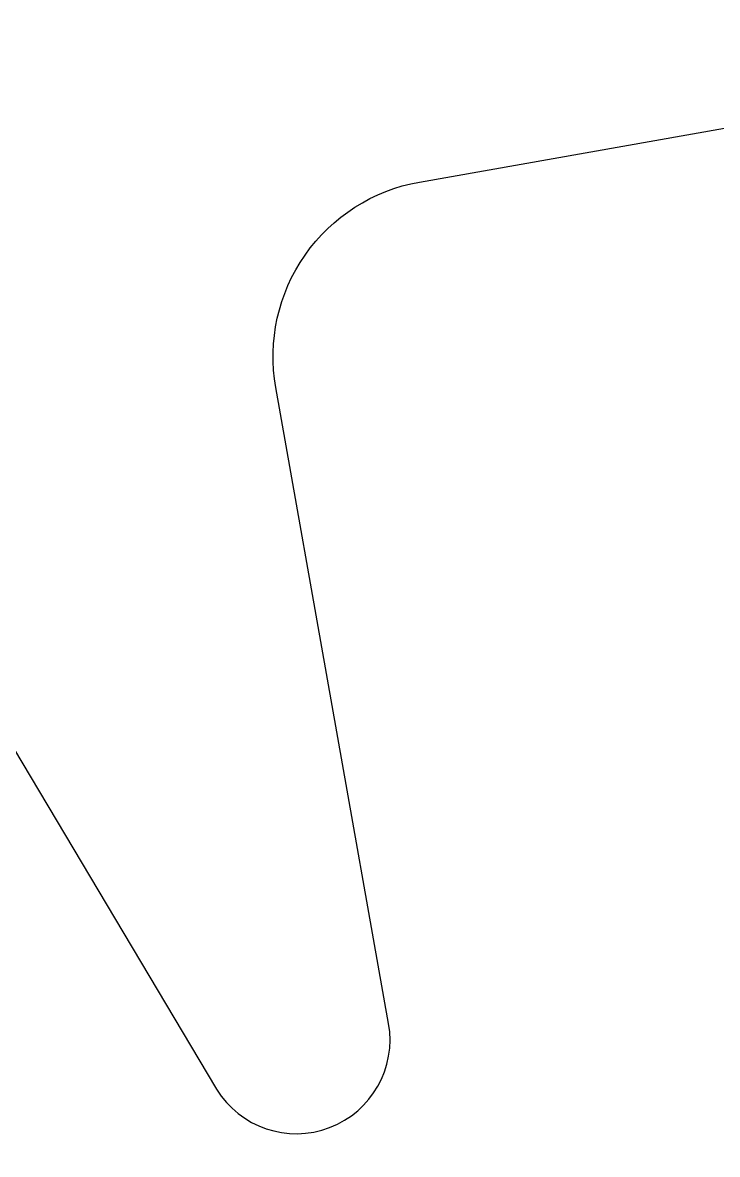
# Model space of a CAD drawing. Header units: millimetres. Extents: x -65527 to 8894748, y -37603 to 223697.
# Drawn here: x -29313.8 to -29309.74, y 101464.31 to 101470.93 of the extents above; entities that cross this region are included whole.
import ezdxf

# ---------------------------------------------------------------- set-up
doc = ezdxf.new("R2010")
doc.units = ezdxf.units.MM
doc.header["$LTSCALE"] = 10
doc.layers.add('Архитектура', color=251, linetype='Continuous')

msp = doc.modelspace()

# ---------------------------------------------------------------- linework, layer by layer
at = {"layer": 'Архитектура', "lineweight": 25, "transparency": 33554684}
msp.add_lwpolyline([(-29314.7215, 101471.4647, -0.267349), (-29314.6212, 101470.4353), (-29315.1713, 101469.3472, 0.249629), (-29315.1384, 101468.8327), (-29312.6704, 101464.6886, 0.827043), (-29311.6633, 101465.0726), (-29312.3229, 101468.7942, -0.414326), (-29311.4832, 101469.9956), (-29304.1601, 101471.2935, 0.414326)], format="xyb", dxfattribs=at)
msp.add_lwpolyline([(-29314.7215, 101471.4647, -0.267349), (-29314.6212, 101470.4353), (-29315.1713, 101469.3472, 0.249629), (-29315.1384, 101468.8327), (-29312.6704, 101464.6886, 0.827043), (-29311.6633, 101465.0726), (-29312.3229, 101468.7942, -0.414326), (-29311.4832, 101469.9956), (-29304.1601, 101471.2935, 0.414326)], format="xyb", dxfattribs=at)
msp.add_lwpolyline([(-29314.7215, 101471.4647, -0.267349), (-29314.6212, 101470.4353), (-29315.1713, 101469.3472, 0.249629), (-29315.1384, 101468.8327), (-29312.6704, 101464.6886, 0.827043), (-29311.6633, 101465.0726), (-29312.3229, 101468.7942, -0.414326), (-29311.4832, 101469.9956), (-29304.1601, 101471.2935, 0.414326)], format="xyb", dxfattribs=at)
msp.add_lwpolyline([(-29314.7215, 101471.4647, -0.267349), (-29314.6212, 101470.4353), (-29315.1713, 101469.3472, 0.249629), (-29315.1384, 101468.8327), (-29312.6704, 101464.6886, 0.827043), (-29311.6633, 101465.0726), (-29312.3229, 101468.7942, -0.414326), (-29311.4832, 101469.9956), (-29304.1601, 101471.2935, 0.414326)], format="xyb", dxfattribs=at)
msp.add_lwpolyline([(-29314.7215, 101471.4647, -0.267349), (-29314.6212, 101470.4353), (-29315.1713, 101469.3472, 0.249629), (-29315.1384, 101468.8327), (-29312.6704, 101464.6886, 0.827043), (-29311.6633, 101465.0726), (-29312.3229, 101468.7942, -0.414326), (-29311.4832, 101469.9956), (-29304.1601, 101471.2935, 0.414326)], format="xyb", dxfattribs=at)
msp.add_lwpolyline([(-29314.7215, 101471.4647, -0.267349), (-29314.6212, 101470.4353), (-29315.1713, 101469.3472, 0.249629), (-29315.1384, 101468.8327), (-29312.6704, 101464.6886, 0.827043), (-29311.6633, 101465.0726), (-29312.3229, 101468.7942, -0.414326), (-29311.4832, 101469.9956), (-29304.1601, 101471.2935, 0.414326)], format="xyb", dxfattribs=at)
msp.add_lwpolyline([(-29314.7215, 101471.4647, -0.267349), (-29314.6212, 101470.4353), (-29315.1713, 101469.3472, 0.249629), (-29315.1384, 101468.8327), (-29312.6704, 101464.6886, 0.827043), (-29311.6633, 101465.0726), (-29312.3229, 101468.7942, -0.414326), (-29311.4832, 101469.9956), (-29304.1601, 101471.2935, 0.414326)], format="xyb", dxfattribs=at)
msp.add_lwpolyline([(-29314.7215, 101471.4647, -0.267349), (-29314.6212, 101470.4353), (-29315.1713, 101469.3472, 0.249629), (-29315.1384, 101468.8327), (-29312.6704, 101464.6886, 0.827043), (-29311.6633, 101465.0726), (-29312.3229, 101468.7942, -0.414326), (-29311.4832, 101469.9956), (-29304.1601, 101471.2935, 0.414326)], format="xyb", dxfattribs=at)
msp.add_lwpolyline([(-29314.7215, 101471.4647, -0.267349), (-29314.6212, 101470.4353), (-29315.1713, 101469.3472, 0.249629), (-29315.1384, 101468.8327), (-29312.6704, 101464.6886, 0.827043), (-29311.6633, 101465.0726), (-29312.3229, 101468.7942, -0.414326), (-29311.4832, 101469.9956), (-29304.1601, 101471.2935, 0.414326)], format="xyb", dxfattribs=at)
msp.add_lwpolyline([(-29314.7215, 101471.4647, -0.267349), (-29314.6212, 101470.4353), (-29315.1713, 101469.3472, 0.249629), (-29315.1384, 101468.8327), (-29312.6704, 101464.6886, 0.827043), (-29311.6633, 101465.0726), (-29312.3229, 101468.7942, -0.414326), (-29311.4832, 101469.9956), (-29304.1601, 101471.2935, 0.414326)], format="xyb", dxfattribs=at)
msp.add_lwpolyline([(-29314.7215, 101471.4647, -0.267349), (-29314.6212, 101470.4353), (-29315.1713, 101469.3472, 0.249629), (-29315.1384, 101468.8327), (-29312.6704, 101464.6886, 0.827043), (-29311.6633, 101465.0726), (-29312.3229, 101468.7942, -0.414326), (-29311.4832, 101469.9956), (-29304.1601, 101471.2935, 0.414326)], format="xyb", dxfattribs=at)
msp.add_lwpolyline([(-29314.7215, 101471.4647, -0.267349), (-29314.6212, 101470.4353), (-29315.1713, 101469.3472, 0.249629), (-29315.1384, 101468.8327), (-29312.6704, 101464.6886, 0.827043), (-29311.6633, 101465.0726), (-29312.3229, 101468.7942, -0.414326), (-29311.4832, 101469.9956), (-29304.1601, 101471.2935, 0.414326)], format="xyb", dxfattribs=at)
msp.add_lwpolyline([(-29314.7215, 101471.4647, -0.267349), (-29314.6212, 101470.4353), (-29315.1713, 101469.3472, 0.249629), (-29315.1384, 101468.8327), (-29312.6704, 101464.6886, 0.827043), (-29311.6633, 101465.0726), (-29312.3229, 101468.7942, -0.414326), (-29311.4832, 101469.9956), (-29304.1601, 101471.2935, 0.414326)], format="xyb", dxfattribs=at)
msp.add_lwpolyline([(-29314.7215, 101471.4647, -0.267349), (-29314.6212, 101470.4353), (-29315.1713, 101469.3472, 0.249629), (-29315.1384, 101468.8327), (-29312.6704, 101464.6886, 0.827043), (-29311.6633, 101465.0726), (-29312.3229, 101468.7942, -0.414326), (-29311.4832, 101469.9956), (-29304.1601, 101471.2935, 0.414326)], format="xyb", dxfattribs=at)
msp.add_lwpolyline([(-29314.7215, 101471.4647, -0.267349), (-29314.6212, 101470.4353), (-29315.1713, 101469.3472, 0.249629), (-29315.1384, 101468.8327), (-29312.6704, 101464.6886, 0.827043), (-29311.6633, 101465.0726), (-29312.3229, 101468.7942, -0.414326), (-29311.4832, 101469.9956), (-29304.1601, 101471.2935, 0.414326)], format="xyb", dxfattribs=at)
msp.add_lwpolyline([(-29314.7215, 101471.4647, -0.267349), (-29314.6212, 101470.4353), (-29315.1713, 101469.3472, 0.249629), (-29315.1384, 101468.8327), (-29312.6704, 101464.6886, 0.827043), (-29311.6633, 101465.0726), (-29312.3229, 101468.7942, -0.414326), (-29311.4832, 101469.9956), (-29304.1601, 101471.2935, 0.414326)], format="xyb", dxfattribs=at)
msp.add_lwpolyline([(-29314.7215, 101471.4647, -0.267349), (-29314.6212, 101470.4353), (-29315.1713, 101469.3472, 0.249629), (-29315.1384, 101468.8327), (-29312.6704, 101464.6886, 0.827043), (-29311.6633, 101465.0726), (-29312.3229, 101468.7942, -0.414326), (-29311.4832, 101469.9956), (-29304.1601, 101471.2935, 0.414326)], format="xyb", dxfattribs=at)
msp.add_lwpolyline([(-29314.7215, 101471.4647, -0.267349), (-29314.6212, 101470.4353), (-29315.1713, 101469.3472, 0.249629), (-29315.1384, 101468.8327), (-29312.6704, 101464.6886, 0.827043), (-29311.6633, 101465.0726), (-29312.3229, 101468.7942, -0.414326), (-29311.4832, 101469.9956), (-29304.1601, 101471.2935, 0.414326)], format="xyb", dxfattribs=at)
msp.add_lwpolyline([(-29314.7215, 101471.4647, -0.267349), (-29314.6212, 101470.4353), (-29315.1713, 101469.3472, 0.249629), (-29315.1384, 101468.8327), (-29312.6704, 101464.6886, 0.827043), (-29311.6633, 101465.0726), (-29312.3229, 101468.7942, -0.414326), (-29311.4832, 101469.9956), (-29304.1601, 101471.2935, 0.414326)], format="xyb", dxfattribs=at)
msp.add_lwpolyline([(-29314.7215, 101471.4647, -0.267349), (-29314.6212, 101470.4353), (-29315.1713, 101469.3472, 0.249629), (-29315.1384, 101468.8327), (-29312.6704, 101464.6886, 0.827043), (-29311.6633, 101465.0726), (-29312.3229, 101468.7942, -0.414326), (-29311.4832, 101469.9956), (-29304.1601, 101471.2935, 0.414326)], format="xyb", dxfattribs=at)
msp.add_lwpolyline([(-29314.7215, 101471.4647, -0.267349), (-29314.6212, 101470.4353), (-29315.1713, 101469.3472, 0.249629), (-29315.1384, 101468.8327), (-29312.6704, 101464.6886, 0.827043), (-29311.6633, 101465.0726), (-29312.3229, 101468.7942, -0.414326), (-29311.4832, 101469.9956), (-29304.1601, 101471.2935, 0.414326)], format="xyb", dxfattribs=at)
msp.add_lwpolyline([(-29314.7215, 101471.4647, -0.267349), (-29314.6212, 101470.4353), (-29315.1713, 101469.3472, 0.249629), (-29315.1384, 101468.8327), (-29312.6704, 101464.6886, 0.827043), (-29311.6633, 101465.0726), (-29312.3229, 101468.7942, -0.414326), (-29311.4832, 101469.9956), (-29304.1601, 101471.2935, 0.414326)], format="xyb", dxfattribs=at)
msp.add_lwpolyline([(-29314.7215, 101471.4647, -0.267349), (-29314.6212, 101470.4353), (-29315.1713, 101469.3472, 0.249629), (-29315.1384, 101468.8327), (-29312.6704, 101464.6886, 0.827043), (-29311.6633, 101465.0726), (-29312.3229, 101468.7942, -0.414326), (-29311.4832, 101469.9956), (-29304.1601, 101471.2935, 0.414326)], format="xyb", dxfattribs=at)
msp.add_lwpolyline([(-29314.7215, 101471.4647, -0.267349), (-29314.6212, 101470.4353), (-29315.1713, 101469.3472, 0.249629), (-29315.1384, 101468.8327), (-29312.6704, 101464.6886, 0.827043), (-29311.6633, 101465.0726), (-29312.3229, 101468.7942, -0.414326), (-29311.4832, 101469.9956), (-29304.1601, 101471.2935, 0.414326)], format="xyb", dxfattribs=at)
msp.add_lwpolyline([(-29314.7215, 101471.4647, -0.267349), (-29314.6212, 101470.4353), (-29315.1713, 101469.3472, 0.249629), (-29315.1384, 101468.8327), (-29312.6704, 101464.6886, 0.827043), (-29311.6633, 101465.0726), (-29312.3229, 101468.7942, -0.414326), (-29311.4832, 101469.9956), (-29304.1601, 101471.2935, 0.414326)], format="xyb", dxfattribs=at)
msp.add_lwpolyline([(-29314.7215, 101471.4647, -0.267349), (-29314.6212, 101470.4353), (-29315.1713, 101469.3472, 0.249629), (-29315.1384, 101468.8327), (-29312.6704, 101464.6886, 0.827043), (-29311.6633, 101465.0726), (-29312.3229, 101468.7942, -0.414326), (-29311.4832, 101469.9956), (-29304.1601, 101471.2935, 0.414326)], format="xyb", dxfattribs=at)
msp.add_lwpolyline([(-29314.7215, 101471.4647, -0.267349), (-29314.6212, 101470.4353), (-29315.1713, 101469.3472, 0.249629), (-29315.1384, 101468.8327), (-29312.6704, 101464.6886, 0.827043), (-29311.6633, 101465.0726), (-29312.3229, 101468.7942, -0.414326), (-29311.4832, 101469.9956), (-29304.1601, 101471.2935, 0.414326)], format="xyb", dxfattribs=at)
msp.add_lwpolyline([(-29314.7215, 101471.4647, -0.267349), (-29314.6212, 101470.4353), (-29315.1713, 101469.3472, 0.249629), (-29315.1384, 101468.8327), (-29312.6704, 101464.6886, 0.827043), (-29311.6633, 101465.0726), (-29312.3229, 101468.7942, -0.414326), (-29311.4832, 101469.9956), (-29304.1601, 101471.2935, 0.414326)], format="xyb", dxfattribs=at)
msp.add_lwpolyline([(-29314.7215, 101471.4647, -0.267349), (-29314.6212, 101470.4353), (-29315.1713, 101469.3472, 0.249629), (-29315.1384, 101468.8327), (-29312.6704, 101464.6886, 0.827043), (-29311.6633, 101465.0726), (-29312.3229, 101468.7942, -0.414326), (-29311.4832, 101469.9956), (-29304.1601, 101471.2935, 0.414326)], format="xyb", dxfattribs=at)
msp.add_lwpolyline([(-29314.7215, 101471.4647, -0.267349), (-29314.6212, 101470.4353), (-29315.1713, 101469.3472, 0.249629), (-29315.1384, 101468.8327), (-29312.6704, 101464.6886, 0.827043), (-29311.6633, 101465.0726), (-29312.3229, 101468.7942, -0.414326), (-29311.4832, 101469.9956), (-29304.1601, 101471.2935, 0.414326)], format="xyb", dxfattribs=at)
msp.add_lwpolyline([(-29314.7215, 101471.4647, -0.267349), (-29314.6212, 101470.4353), (-29315.1713, 101469.3472, 0.249629), (-29315.1384, 101468.8327), (-29312.6704, 101464.6886, 0.827043), (-29311.6633, 101465.0726), (-29312.3229, 101468.7942, -0.414326), (-29311.4832, 101469.9956), (-29304.1601, 101471.2935, 0.414326)], format="xyb", dxfattribs=at)
msp.add_lwpolyline([(-29314.7215, 101471.4647, -0.267349), (-29314.6212, 101470.4353), (-29315.1713, 101469.3472, 0.249629), (-29315.1384, 101468.8327), (-29312.6704, 101464.6886, 0.827043), (-29311.6633, 101465.0726), (-29312.3229, 101468.7942, -0.414326), (-29311.4832, 101469.9956), (-29304.1601, 101471.2935, 0.414326)], format="xyb", dxfattribs=at)
msp.add_lwpolyline([(-29314.7215, 101471.4647, -0.267349), (-29314.6212, 101470.4353), (-29315.1713, 101469.3472, 0.249629), (-29315.1384, 101468.8327), (-29312.6704, 101464.6886, 0.827043), (-29311.6633, 101465.0726), (-29312.3229, 101468.7942, -0.414326), (-29311.4832, 101469.9956), (-29304.1601, 101471.2935, 0.414326)], format="xyb", dxfattribs=at)
msp.add_lwpolyline([(-29314.7215, 101471.4647, -0.267349), (-29314.6212, 101470.4353), (-29315.1713, 101469.3472, 0.249629), (-29315.1384, 101468.8327), (-29312.6704, 101464.6886, 0.827043), (-29311.6633, 101465.0726), (-29312.3229, 101468.7942, -0.414326), (-29311.4832, 101469.9956), (-29304.1601, 101471.2935, 0.414326)], format="xyb", dxfattribs=at)
msp.add_lwpolyline([(-29314.7215, 101471.4647, -0.267349), (-29314.6212, 101470.4353), (-29315.1713, 101469.3472, 0.249629), (-29315.1384, 101468.8327), (-29312.6704, 101464.6886, 0.827043), (-29311.6633, 101465.0726), (-29312.3229, 101468.7942, -0.414326), (-29311.4832, 101469.9956), (-29304.1601, 101471.2935, 0.414326)], format="xyb", dxfattribs=at)
msp.add_lwpolyline([(-29314.7215, 101471.4647, -0.267349), (-29314.6212, 101470.4353), (-29315.1713, 101469.3472, 0.249629), (-29315.1384, 101468.8327), (-29312.6704, 101464.6886, 0.827043), (-29311.6633, 101465.0726), (-29312.3229, 101468.7942, -0.414326), (-29311.4832, 101469.9956), (-29304.1601, 101471.2935, 0.414326)], format="xyb", dxfattribs=at)
msp.add_lwpolyline([(-29314.7215, 101471.4647, -0.267349), (-29314.6212, 101470.4353), (-29315.1713, 101469.3472, 0.249629), (-29315.1384, 101468.8327), (-29312.6704, 101464.6886, 0.827043), (-29311.6633, 101465.0726), (-29312.3229, 101468.7942, -0.414326), (-29311.4832, 101469.9956), (-29304.1601, 101471.2935, 0.414326)], format="xyb", dxfattribs=at)
msp.add_lwpolyline([(-29314.7215, 101471.4647, -0.267349), (-29314.6212, 101470.4353), (-29315.1713, 101469.3472, 0.249629), (-29315.1384, 101468.8327), (-29312.6704, 101464.6886, 0.827043), (-29311.6633, 101465.0726), (-29312.3229, 101468.7942, -0.414326), (-29311.4832, 101469.9956), (-29304.1601, 101471.2935, 0.414326)], format="xyb", dxfattribs=at)
msp.add_lwpolyline([(-29314.7215, 101471.4647, -0.267349), (-29314.6212, 101470.4353), (-29315.1713, 101469.3472, 0.249629), (-29315.1384, 101468.8327), (-29312.6704, 101464.6886, 0.827043), (-29311.6633, 101465.0726), (-29312.3229, 101468.7942, -0.414326), (-29311.4832, 101469.9956), (-29304.1601, 101471.2935, 0.414326)], format="xyb", dxfattribs=at)
msp.add_lwpolyline([(-29314.7215, 101471.4647, -0.267349), (-29314.6212, 101470.4353), (-29315.1713, 101469.3472, 0.249629), (-29315.1384, 101468.8327), (-29312.6704, 101464.6886, 0.827043), (-29311.6633, 101465.0726), (-29312.3229, 101468.7942, -0.414326), (-29311.4832, 101469.9956), (-29304.1601, 101471.2935, 0.414326)], format="xyb", dxfattribs=at)
msp.add_lwpolyline([(-29314.7215, 101471.4647, -0.267349), (-29314.6212, 101470.4353), (-29315.1713, 101469.3472, 0.249629), (-29315.1384, 101468.8327), (-29312.6704, 101464.6886, 0.827043), (-29311.6633, 101465.0726), (-29312.3229, 101468.7942, -0.414326), (-29311.4832, 101469.9956), (-29304.1601, 101471.2935, 0.414326)], format="xyb", dxfattribs=at)
msp.add_lwpolyline([(-29314.7215, 101471.4647, -0.267349), (-29314.6212, 101470.4353), (-29315.1713, 101469.3472, 0.249629), (-29315.1384, 101468.8327), (-29312.6704, 101464.6886, 0.827043), (-29311.6633, 101465.0726), (-29312.3229, 101468.7942, -0.414326), (-29311.4832, 101469.9956), (-29304.1601, 101471.2935, 0.414326)], format="xyb", dxfattribs=at)
msp.add_lwpolyline([(-29314.7215, 101471.4647, -0.267349), (-29314.6212, 101470.4353), (-29315.1713, 101469.3472, 0.249629), (-29315.1384, 101468.8327), (-29312.6704, 101464.6886, 0.827043), (-29311.6633, 101465.0726), (-29312.3229, 101468.7942, -0.414326), (-29311.4832, 101469.9956), (-29304.1601, 101471.2935, 0.414326)], format="xyb", dxfattribs=at)
msp.add_lwpolyline([(-29314.7215, 101471.4647, -0.267349), (-29314.6212, 101470.4353), (-29315.1713, 101469.3472, 0.249629), (-29315.1384, 101468.8327), (-29312.6704, 101464.6886, 0.827043), (-29311.6633, 101465.0726), (-29312.3229, 101468.7942, -0.414326), (-29311.4832, 101469.9956), (-29304.1601, 101471.2935, 0.414326)], format="xyb", dxfattribs=at)
msp.add_lwpolyline([(-29314.7215, 101471.4647, -0.267349), (-29314.6212, 101470.4353), (-29315.1713, 101469.3472, 0.249629), (-29315.1384, 101468.8327), (-29312.6704, 101464.6886, 0.827043), (-29311.6633, 101465.0726), (-29312.3229, 101468.7942, -0.414326), (-29311.4832, 101469.9956), (-29304.1601, 101471.2935, 0.414326)], format="xyb", dxfattribs=at)
msp.add_lwpolyline([(-29314.7215, 101471.4647, -0.267349), (-29314.6212, 101470.4353), (-29315.1713, 101469.3472, 0.249629), (-29315.1384, 101468.8327), (-29312.6704, 101464.6886, 0.827043), (-29311.6633, 101465.0726), (-29312.3229, 101468.7942, -0.414326), (-29311.4832, 101469.9956), (-29304.1601, 101471.2935, 0.414326)], format="xyb", dxfattribs=at)
msp.add_lwpolyline([(-29314.7215, 101471.4647, -0.267349), (-29314.6212, 101470.4353), (-29315.1713, 101469.3472, 0.249629), (-29315.1384, 101468.8327), (-29312.6704, 101464.6886, 0.827043), (-29311.6633, 101465.0726), (-29312.3229, 101468.7942, -0.414326), (-29311.4832, 101469.9956), (-29304.1601, 101471.2935, 0.414326)], format="xyb", dxfattribs=at)
msp.add_lwpolyline([(-29314.7215, 101471.4647, -0.267349), (-29314.6212, 101470.4353), (-29315.1713, 101469.3472, 0.249629), (-29315.1384, 101468.8327), (-29312.6704, 101464.6886, 0.827043), (-29311.6633, 101465.0726), (-29312.3229, 101468.7942, -0.414326), (-29311.4832, 101469.9956), (-29304.1601, 101471.2935, 0.414326)], format="xyb", dxfattribs=at)
msp.add_lwpolyline([(-29314.7215, 101471.4647, -0.267349), (-29314.6212, 101470.4353), (-29315.1713, 101469.3472, 0.249629), (-29315.1384, 101468.8327), (-29312.6704, 101464.6886, 0.827043), (-29311.6633, 101465.0726), (-29312.3229, 101468.7942, -0.414326), (-29311.4832, 101469.9956), (-29304.1601, 101471.2935, 0.414326)], format="xyb", dxfattribs=at)
msp.add_lwpolyline([(-29314.7215, 101471.4647, -0.267349), (-29314.6212, 101470.4353), (-29315.1713, 101469.3472, 0.249629), (-29315.1384, 101468.8327), (-29312.6704, 101464.6886, 0.827043), (-29311.6633, 101465.0726), (-29312.3229, 101468.7942, -0.414326), (-29311.4832, 101469.9956), (-29304.1601, 101471.2935, 0.414326)], format="xyb", dxfattribs=at)
msp.add_lwpolyline([(-29314.7215, 101471.4647, -0.267349), (-29314.6212, 101470.4353), (-29315.1713, 101469.3472, 0.249629), (-29315.1384, 101468.8327), (-29312.6704, 101464.6886, 0.827043), (-29311.6633, 101465.0726), (-29312.3229, 101468.7942, -0.414326), (-29311.4832, 101469.9956), (-29304.1601, 101471.2935, 0.414326)], format="xyb", dxfattribs=at)
msp.add_lwpolyline([(-29314.7215, 101471.4647, -0.267349), (-29314.6212, 101470.4353), (-29315.1713, 101469.3472, 0.249629), (-29315.1384, 101468.8327), (-29312.6704, 101464.6886, 0.827043), (-29311.6633, 101465.0726), (-29312.3229, 101468.7942, -0.414326), (-29311.4832, 101469.9956), (-29304.1601, 101471.2935, 0.414326)], format="xyb", dxfattribs=at)
msp.add_lwpolyline([(-29314.7215, 101471.4647, -0.267349), (-29314.6212, 101470.4353), (-29315.1713, 101469.3472, 0.249629), (-29315.1384, 101468.8327), (-29312.6704, 101464.6886, 0.827043), (-29311.6633, 101465.0726), (-29312.3229, 101468.7942, -0.414326), (-29311.4832, 101469.9956), (-29304.1601, 101471.2935, 0.414326)], format="xyb", dxfattribs=at)
msp.add_lwpolyline([(-29314.7215, 101471.4647, -0.267349), (-29314.6212, 101470.4353), (-29315.1713, 101469.3472, 0.249629), (-29315.1384, 101468.8327), (-29312.6704, 101464.6886, 0.827043), (-29311.6633, 101465.0726), (-29312.3229, 101468.7942, -0.414326), (-29311.4832, 101469.9956), (-29304.1601, 101471.2935, 0.414326)], format="xyb", dxfattribs=at)
msp.add_lwpolyline([(-29314.7215, 101471.4647, -0.267349), (-29314.6212, 101470.4353), (-29315.1713, 101469.3472, 0.249629), (-29315.1384, 101468.8327), (-29312.6704, 101464.6886, 0.827043), (-29311.6633, 101465.0726), (-29312.3229, 101468.7942, -0.414326), (-29311.4832, 101469.9956), (-29304.1601, 101471.2935, 0.414326)], format="xyb", dxfattribs=at)
msp.add_lwpolyline([(-29314.7215, 101471.4647, -0.267349), (-29314.6212, 101470.4353), (-29315.1713, 101469.3472, 0.249629), (-29315.1384, 101468.8327), (-29312.6704, 101464.6886, 0.827043), (-29311.6633, 101465.0726), (-29312.3229, 101468.7942, -0.414326), (-29311.4832, 101469.9956), (-29304.1601, 101471.2935, 0.414326)], format="xyb", dxfattribs=at)
msp.add_lwpolyline([(-29314.7215, 101471.4647, -0.267349), (-29314.6212, 101470.4353), (-29315.1713, 101469.3472, 0.249629), (-29315.1384, 101468.8327), (-29312.6704, 101464.6886, 0.827043), (-29311.6633, 101465.0726), (-29312.3229, 101468.7942, -0.414326), (-29311.4832, 101469.9956), (-29304.1601, 101471.2935, 0.414326)], format="xyb", dxfattribs=at)
msp.add_lwpolyline([(-29314.7215, 101471.4647, -0.267349), (-29314.6212, 101470.4353), (-29315.1713, 101469.3472, 0.249629), (-29315.1384, 101468.8327), (-29312.6704, 101464.6886, 0.827043), (-29311.6633, 101465.0726), (-29312.3229, 101468.7942, -0.414326), (-29311.4832, 101469.9956), (-29304.1601, 101471.2935, 0.414326)], format="xyb", dxfattribs=at)
msp.add_lwpolyline([(-29314.7215, 101471.4647, -0.267349), (-29314.6212, 101470.4353), (-29315.1713, 101469.3472, 0.249629), (-29315.1384, 101468.8327), (-29312.6704, 101464.6886, 0.827043), (-29311.6633, 101465.0726), (-29312.3229, 101468.7942, -0.414326), (-29311.4832, 101469.9956), (-29304.1601, 101471.2935, 0.414326)], format="xyb", dxfattribs=at)
msp.add_lwpolyline([(-29314.7215, 101471.4647, -0.267349), (-29314.6212, 101470.4353), (-29315.1713, 101469.3472, 0.249629), (-29315.1384, 101468.8327), (-29312.6704, 101464.6886, 0.827043), (-29311.6633, 101465.0726), (-29312.3229, 101468.7942, -0.414326), (-29311.4832, 101469.9956), (-29304.1601, 101471.2935, 0.414326)], format="xyb", dxfattribs=at)
msp.add_lwpolyline([(-29314.7215, 101471.4647, -0.267349), (-29314.6212, 101470.4353), (-29315.1713, 101469.3472, 0.249629), (-29315.1384, 101468.8327), (-29312.6704, 101464.6886, 0.827043), (-29311.6633, 101465.0726), (-29312.3229, 101468.7942, -0.414326), (-29311.4832, 101469.9956), (-29304.1601, 101471.2935, 0.414326)], format="xyb", dxfattribs=at)
msp.add_lwpolyline([(-29314.7215, 101471.4647, -0.267349), (-29314.6212, 101470.4353), (-29315.1713, 101469.3472, 0.249629), (-29315.1384, 101468.8327), (-29312.6704, 101464.6886, 0.827043), (-29311.6633, 101465.0726), (-29312.3229, 101468.7942, -0.414326), (-29311.4832, 101469.9956), (-29304.1601, 101471.2935, 0.414326)], format="xyb", dxfattribs=at)
msp.add_lwpolyline([(-29314.7215, 101471.4647, -0.267349), (-29314.6212, 101470.4353), (-29315.1713, 101469.3472, 0.249629), (-29315.1384, 101468.8327), (-29312.6704, 101464.6886, 0.827043), (-29311.6633, 101465.0726), (-29312.3229, 101468.7942, -0.414326), (-29311.4832, 101469.9956), (-29304.1601, 101471.2935, 0.414326)], format="xyb", dxfattribs=at)
msp.add_lwpolyline([(-29314.7215, 101471.4647, -0.267349), (-29314.6212, 101470.4353), (-29315.1713, 101469.3472, 0.249629), (-29315.1384, 101468.8327), (-29312.6704, 101464.6886, 0.827043), (-29311.6633, 101465.0726), (-29312.3229, 101468.7942, -0.414326), (-29311.4832, 101469.9956), (-29304.1601, 101471.2935, 0.414326)], format="xyb", dxfattribs=at)
msp.add_lwpolyline([(-29314.7215, 101471.4647, -0.267349), (-29314.6212, 101470.4353), (-29315.1713, 101469.3472, 0.249629), (-29315.1384, 101468.8327), (-29312.6704, 101464.6886, 0.827043), (-29311.6633, 101465.0726), (-29312.3229, 101468.7942, -0.414326), (-29311.4832, 101469.9956), (-29304.1601, 101471.2935, 0.414326)], format="xyb", dxfattribs=at)
msp.add_lwpolyline([(-29314.7215, 101471.4647, -0.267349), (-29314.6212, 101470.4353), (-29315.1713, 101469.3472, 0.249629), (-29315.1384, 101468.8327), (-29312.6704, 101464.6886, 0.827043), (-29311.6633, 101465.0726), (-29312.3229, 101468.7942, -0.414326), (-29311.4832, 101469.9956), (-29304.1601, 101471.2935, 0.414326)], format="xyb", dxfattribs=at)
msp.add_lwpolyline([(-29314.7215, 101471.4647, -0.267349), (-29314.6212, 101470.4353), (-29315.1713, 101469.3472, 0.249629), (-29315.1384, 101468.8327), (-29312.6704, 101464.6886, 0.827043), (-29311.6633, 101465.0726), (-29312.3229, 101468.7942, -0.414326), (-29311.4832, 101469.9956), (-29304.1601, 101471.2935, 0.414326)], format="xyb", dxfattribs=at)
msp.add_lwpolyline([(-29314.7215, 101471.4647, -0.267349), (-29314.6212, 101470.4353), (-29315.1713, 101469.3472, 0.249629), (-29315.1384, 101468.8327), (-29312.6704, 101464.6886, 0.827043), (-29311.6633, 101465.0726), (-29312.3229, 101468.7942, -0.414326), (-29311.4832, 101469.9956), (-29304.1601, 101471.2935, 0.414326)], format="xyb", dxfattribs=at)
msp.add_lwpolyline([(-29314.7215, 101471.4647, -0.267349), (-29314.6212, 101470.4353), (-29315.1713, 101469.3472, 0.249629), (-29315.1384, 101468.8327), (-29312.6704, 101464.6886, 0.827043), (-29311.6633, 101465.0726), (-29312.3229, 101468.7942, -0.414326), (-29311.4832, 101469.9956), (-29304.1601, 101471.2935, 0.414326)], format="xyb", dxfattribs=at)
msp.add_lwpolyline([(-29314.7215, 101471.4647, -0.267349), (-29314.6212, 101470.4353), (-29315.1713, 101469.3472, 0.249629), (-29315.1384, 101468.8327), (-29312.6704, 101464.6886, 0.827043), (-29311.6633, 101465.0726), (-29312.3229, 101468.7942, -0.414326), (-29311.4832, 101469.9956), (-29304.1601, 101471.2935, 0.414326)], format="xyb", dxfattribs=at)
msp.add_lwpolyline([(-29314.7215, 101471.4647, -0.267349), (-29314.6212, 101470.4353), (-29315.1713, 101469.3472, 0.249629), (-29315.1384, 101468.8327), (-29312.6704, 101464.6886, 0.827043), (-29311.6633, 101465.0726), (-29312.3229, 101468.7942, -0.414326), (-29311.4832, 101469.9956), (-29304.1601, 101471.2935, 0.414326)], format="xyb", dxfattribs=at)
msp.add_lwpolyline([(-29314.7215, 101471.4647, -0.267349), (-29314.6212, 101470.4353), (-29315.1713, 101469.3472, 0.249629), (-29315.1384, 101468.8327), (-29312.6704, 101464.6886, 0.827043), (-29311.6633, 101465.0726), (-29312.3229, 101468.7942, -0.414326), (-29311.4832, 101469.9956), (-29304.1601, 101471.2935, 0.414326)], format="xyb", dxfattribs=at)
msp.add_lwpolyline([(-29314.7215, 101471.4647, -0.267349), (-29314.6212, 101470.4353), (-29315.1713, 101469.3472, 0.249629), (-29315.1384, 101468.8327), (-29312.6704, 101464.6886, 0.827043), (-29311.6633, 101465.0726), (-29312.3229, 101468.7942, -0.414326), (-29311.4832, 101469.9956), (-29304.1601, 101471.2935, 0.414326)], format="xyb", dxfattribs=at)
msp.add_lwpolyline([(-29314.7215, 101471.4647, -0.267349), (-29314.6212, 101470.4353), (-29315.1713, 101469.3472, 0.249629), (-29315.1384, 101468.8327), (-29312.6704, 101464.6886, 0.827043), (-29311.6633, 101465.0726), (-29312.3229, 101468.7942, -0.414326), (-29311.4832, 101469.9956), (-29304.1601, 101471.2935, 0.414326)], format="xyb", dxfattribs=at)
msp.add_lwpolyline([(-29314.7215, 101471.4647, -0.267349), (-29314.6212, 101470.4353), (-29315.1713, 101469.3472, 0.249629), (-29315.1384, 101468.8327), (-29312.6704, 101464.6886, 0.827043), (-29311.6633, 101465.0726), (-29312.3229, 101468.7942, -0.414326), (-29311.4832, 101469.9956), (-29304.1601, 101471.2935, 0.414326)], format="xyb", dxfattribs=at)
msp.add_lwpolyline([(-29314.7215, 101471.4647, -0.267349), (-29314.6212, 101470.4353), (-29315.1713, 101469.3472, 0.249629), (-29315.1384, 101468.8327), (-29312.6704, 101464.6886, 0.827043), (-29311.6633, 101465.0726), (-29312.3229, 101468.7942, -0.414326), (-29311.4832, 101469.9956), (-29304.1601, 101471.2935, 0.414326)], format="xyb", dxfattribs=at)
msp.add_lwpolyline([(-29314.7215, 101471.4647, -0.267349), (-29314.6212, 101470.4353), (-29315.1713, 101469.3472, 0.249629), (-29315.1384, 101468.8327), (-29312.6704, 101464.6886, 0.827043), (-29311.6633, 101465.0726), (-29312.3229, 101468.7942, -0.414326), (-29311.4832, 101469.9956), (-29304.1601, 101471.2935, 0.414326)], format="xyb", dxfattribs=at)
msp.add_lwpolyline([(-29314.7215, 101471.4647, -0.267349), (-29314.6212, 101470.4353), (-29315.1713, 101469.3472, 0.249629), (-29315.1384, 101468.8327), (-29312.6704, 101464.6886, 0.827043), (-29311.6633, 101465.0726), (-29312.3229, 101468.7942, -0.414326), (-29311.4832, 101469.9956), (-29304.1601, 101471.2935, 0.414326)], format="xyb", dxfattribs=at)
msp.add_lwpolyline([(-29314.7215, 101471.4647, -0.267349), (-29314.6212, 101470.4353), (-29315.1713, 101469.3472, 0.249629), (-29315.1384, 101468.8327), (-29312.6704, 101464.6886, 0.827043), (-29311.6633, 101465.0726), (-29312.3229, 101468.7942, -0.414326), (-29311.4832, 101469.9956), (-29304.1601, 101471.2935, 0.414326)], format="xyb", dxfattribs=at)
msp.add_lwpolyline([(-29314.7215, 101471.4647, -0.267349), (-29314.6212, 101470.4353), (-29315.1713, 101469.3472, 0.249629), (-29315.1384, 101468.8327), (-29312.6704, 101464.6886, 0.827043), (-29311.6633, 101465.0726), (-29312.3229, 101468.7942, -0.414326), (-29311.4832, 101469.9956), (-29304.1601, 101471.2935, 0.414326)], format="xyb", dxfattribs=at)
msp.add_lwpolyline([(-29314.7215, 101471.4647, -0.267349), (-29314.6212, 101470.4353), (-29315.1713, 101469.3472, 0.249629), (-29315.1384, 101468.8327), (-29312.6704, 101464.6886, 0.827043), (-29311.6633, 101465.0726), (-29312.3229, 101468.7942, -0.414326), (-29311.4832, 101469.9956), (-29304.1601, 101471.2935, 0.414326)], format="xyb", dxfattribs=at)
msp.add_lwpolyline([(-29314.7215, 101471.4647, -0.267349), (-29314.6212, 101470.4353), (-29315.1713, 101469.3472, 0.249629), (-29315.1384, 101468.8327), (-29312.6704, 101464.6886, 0.827043), (-29311.6633, 101465.0726), (-29312.3229, 101468.7942, -0.414326), (-29311.4832, 101469.9956), (-29304.1601, 101471.2935, 0.414326)], format="xyb", dxfattribs=at)
msp.add_lwpolyline([(-29314.7215, 101471.4647, -0.267349), (-29314.6212, 101470.4353), (-29315.1713, 101469.3472, 0.249629), (-29315.1384, 101468.8327), (-29312.6704, 101464.6886, 0.827043), (-29311.6633, 101465.0726), (-29312.3229, 101468.7942, -0.414326), (-29311.4832, 101469.9956), (-29304.1601, 101471.2935, 0.414326)], format="xyb", dxfattribs=at)
msp.add_lwpolyline([(-29314.7215, 101471.4647, -0.267349), (-29314.6212, 101470.4353), (-29315.1713, 101469.3472, 0.249629), (-29315.1384, 101468.8327), (-29312.6704, 101464.6886, 0.827043), (-29311.6633, 101465.0726), (-29312.3229, 101468.7942, -0.414326), (-29311.4832, 101469.9956), (-29304.1601, 101471.2935, 0.414326)], format="xyb", dxfattribs=at)
msp.add_lwpolyline([(-29314.7215, 101471.4647, -0.267349), (-29314.6212, 101470.4353), (-29315.1713, 101469.3472, 0.249629), (-29315.1384, 101468.8327), (-29312.6704, 101464.6886, 0.827043), (-29311.6633, 101465.0726), (-29312.3229, 101468.7942, -0.414326), (-29311.4832, 101469.9956), (-29304.1601, 101471.2935, 0.414326)], format="xyb", dxfattribs=at)
msp.add_lwpolyline([(-29314.7215, 101471.4647, -0.267349), (-29314.6212, 101470.4353), (-29315.1713, 101469.3472, 0.249629), (-29315.1384, 101468.8327), (-29312.6704, 101464.6886, 0.827043), (-29311.6633, 101465.0726), (-29312.3229, 101468.7942, -0.414326), (-29311.4832, 101469.9956), (-29304.1601, 101471.2935, 0.414326)], format="xyb", dxfattribs=at)
msp.add_lwpolyline([(-29314.7215, 101471.4647, -0.267349), (-29314.6212, 101470.4353), (-29315.1713, 101469.3472, 0.249629), (-29315.1384, 101468.8327), (-29312.6704, 101464.6886, 0.827043), (-29311.6633, 101465.0726), (-29312.3229, 101468.7942, -0.414326), (-29311.4832, 101469.9956), (-29304.1601, 101471.2935, 0.414326)], format="xyb", dxfattribs=at)
msp.add_lwpolyline([(-29314.7215, 101471.4647, -0.267349), (-29314.6212, 101470.4353), (-29315.1713, 101469.3472, 0.249629), (-29315.1384, 101468.8327), (-29312.6704, 101464.6886, 0.827043), (-29311.6633, 101465.0726), (-29312.3229, 101468.7942, -0.414326), (-29311.4832, 101469.9956), (-29304.1601, 101471.2935, 0.414326)], format="xyb", dxfattribs=at)
msp.add_lwpolyline([(-29314.7215, 101471.4647, -0.267349), (-29314.6212, 101470.4353), (-29315.1713, 101469.3472, 0.249629), (-29315.1384, 101468.8327), (-29312.6704, 101464.6886, 0.827043), (-29311.6633, 101465.0726), (-29312.3229, 101468.7942, -0.414326), (-29311.4832, 101469.9956), (-29304.1601, 101471.2935, 0.414326)], format="xyb", dxfattribs=at)
msp.add_lwpolyline([(-29314.7215, 101471.4647, -0.267349), (-29314.6212, 101470.4353), (-29315.1713, 101469.3472, 0.249629), (-29315.1384, 101468.8327), (-29312.6704, 101464.6886, 0.827043), (-29311.6633, 101465.0726), (-29312.3229, 101468.7942, -0.414326), (-29311.4832, 101469.9956), (-29304.1601, 101471.2935, 0.414326)], format="xyb", dxfattribs=at)
msp.add_lwpolyline([(-29314.7215, 101471.4647, -0.267349), (-29314.6212, 101470.4353), (-29315.1713, 101469.3472, 0.249629), (-29315.1384, 101468.8327), (-29312.6704, 101464.6886, 0.827043), (-29311.6633, 101465.0726), (-29312.3229, 101468.7942, -0.414326), (-29311.4832, 101469.9956), (-29304.1601, 101471.2935, 0.414326)], format="xyb", dxfattribs=at)
msp.add_lwpolyline([(-29314.7215, 101471.4647, -0.267349), (-29314.6212, 101470.4353), (-29315.1713, 101469.3472, 0.249629), (-29315.1384, 101468.8327), (-29312.6704, 101464.6886, 0.827043), (-29311.6633, 101465.0726), (-29312.3229, 101468.7942, -0.414326), (-29311.4832, 101469.9956), (-29304.1601, 101471.2935, 0.414326)], format="xyb", dxfattribs=at)
msp.add_lwpolyline([(-29314.7215, 101471.4647, -0.267349), (-29314.6212, 101470.4353), (-29315.1713, 101469.3472, 0.249629), (-29315.1384, 101468.8327), (-29312.6704, 101464.6886, 0.827043), (-29311.6633, 101465.0726), (-29312.3229, 101468.7942, -0.414326), (-29311.4832, 101469.9956), (-29304.1601, 101471.2935, 0.414326)], format="xyb", dxfattribs=at)
msp.add_lwpolyline([(-29314.7215, 101471.4647, -0.267349), (-29314.6212, 101470.4353), (-29315.1713, 101469.3472, 0.249629), (-29315.1384, 101468.8327), (-29312.6704, 101464.6886, 0.827043), (-29311.6633, 101465.0726), (-29312.3229, 101468.7942, -0.414326), (-29311.4832, 101469.9956), (-29304.1601, 101471.2935, 0.414326)], format="xyb", dxfattribs=at)
msp.add_lwpolyline([(-29314.7215, 101471.4647, -0.267349), (-29314.6212, 101470.4353), (-29315.1713, 101469.3472, 0.249629), (-29315.1384, 101468.8327), (-29312.6704, 101464.6886, 0.827043), (-29311.6633, 101465.0726), (-29312.3229, 101468.7942, -0.414326), (-29311.4832, 101469.9956), (-29304.1601, 101471.2935, 0.414326)], format="xyb", dxfattribs=at)
msp.add_lwpolyline([(-29314.7215, 101471.4647, -0.267349), (-29314.6212, 101470.4353), (-29315.1713, 101469.3472, 0.249629), (-29315.1384, 101468.8327), (-29312.6704, 101464.6886, 0.827043), (-29311.6633, 101465.0726), (-29312.3229, 101468.7942, -0.414326), (-29311.4832, 101469.9956), (-29304.1601, 101471.2935, 0.414326)], format="xyb", dxfattribs=at)
msp.add_lwpolyline([(-29314.7215, 101471.4647, -0.267349), (-29314.6212, 101470.4353), (-29315.1713, 101469.3472, 0.249629), (-29315.1384, 101468.8327), (-29312.6704, 101464.6886, 0.827043), (-29311.6633, 101465.0726), (-29312.3229, 101468.7942, -0.414326), (-29311.4832, 101469.9956), (-29304.1601, 101471.2935, 0.414326)], format="xyb", dxfattribs=at)
msp.add_lwpolyline([(-29314.7215, 101471.4647, -0.267349), (-29314.6212, 101470.4353), (-29315.1713, 101469.3472, 0.249629), (-29315.1384, 101468.8327), (-29312.6704, 101464.6886, 0.827043), (-29311.6633, 101465.0726), (-29312.3229, 101468.7942, -0.414326), (-29311.4832, 101469.9956), (-29304.1601, 101471.2935, 0.414326)], format="xyb", dxfattribs=at)
msp.add_lwpolyline([(-29314.7215, 101471.4647, -0.267349), (-29314.6212, 101470.4353), (-29315.1713, 101469.3472, 0.249629), (-29315.1384, 101468.8327), (-29312.6704, 101464.6886, 0.827043), (-29311.6633, 101465.0726), (-29312.3229, 101468.7942, -0.414326), (-29311.4832, 101469.9956), (-29304.1601, 101471.2935, 0.414326)], format="xyb", dxfattribs=at)
msp.add_lwpolyline([(-29314.7215, 101471.4647, -0.267349), (-29314.6212, 101470.4353), (-29315.1713, 101469.3472, 0.249629), (-29315.1384, 101468.8327), (-29312.6704, 101464.6886, 0.827043), (-29311.6633, 101465.0726), (-29312.3229, 101468.7942, -0.414326), (-29311.4832, 101469.9956), (-29304.1601, 101471.2935, 0.414326)], format="xyb", dxfattribs=at)
msp.add_lwpolyline([(-29314.7215, 101471.4647, -0.267349), (-29314.6212, 101470.4353), (-29315.1713, 101469.3472, 0.249629), (-29315.1384, 101468.8327), (-29312.6704, 101464.6886, 0.827043), (-29311.6633, 101465.0726), (-29312.3229, 101468.7942, -0.414326), (-29311.4832, 101469.9956), (-29304.1601, 101471.2935, 0.414326)], format="xyb", dxfattribs=at)
msp.add_lwpolyline([(-29314.7215, 101471.4647, -0.267349), (-29314.6212, 101470.4353), (-29315.1713, 101469.3472, 0.249629), (-29315.1384, 101468.8327), (-29312.6704, 101464.6886, 0.827043), (-29311.6633, 101465.0726), (-29312.3229, 101468.7942, -0.414326), (-29311.4832, 101469.9956), (-29304.1601, 101471.2935, 0.414326)], format="xyb", dxfattribs=at)
msp.add_lwpolyline([(-29314.7215, 101471.4647, -0.267349), (-29314.6212, 101470.4353), (-29315.1713, 101469.3472, 0.249629), (-29315.1384, 101468.8327), (-29312.6704, 101464.6886, 0.827043), (-29311.6633, 101465.0726), (-29312.3229, 101468.7942, -0.414326), (-29311.4832, 101469.9956), (-29304.1601, 101471.2935, 0.414326)], format="xyb", dxfattribs=at)
msp.add_lwpolyline([(-29314.7215, 101471.4647, -0.267349), (-29314.6212, 101470.4353), (-29315.1713, 101469.3472, 0.249629), (-29315.1384, 101468.8327), (-29312.6704, 101464.6886, 0.827043), (-29311.6633, 101465.0726), (-29312.3229, 101468.7942, -0.414326), (-29311.4832, 101469.9956), (-29304.1601, 101471.2935, 0.414326)], format="xyb", dxfattribs=at)
msp.add_lwpolyline([(-29314.7215, 101471.4647, -0.267349), (-29314.6212, 101470.4353), (-29315.1713, 101469.3472, 0.249629), (-29315.1384, 101468.8327), (-29312.6704, 101464.6886, 0.827043), (-29311.6633, 101465.0726), (-29312.3229, 101468.7942, -0.414326), (-29311.4832, 101469.9956), (-29304.1601, 101471.2935, 0.414326)], format="xyb", dxfattribs=at)
msp.add_lwpolyline([(-29314.7215, 101471.4647, -0.267349), (-29314.6212, 101470.4353), (-29315.1713, 101469.3472, 0.249629), (-29315.1384, 101468.8327), (-29312.6704, 101464.6886, 0.827043), (-29311.6633, 101465.0726), (-29312.3229, 101468.7942, -0.414326), (-29311.4832, 101469.9956), (-29304.1601, 101471.2935, 0.414326)], format="xyb", dxfattribs=at)
msp.add_lwpolyline([(-29314.7215, 101471.4647, -0.267349), (-29314.6212, 101470.4353), (-29315.1713, 101469.3472, 0.249629), (-29315.1384, 101468.8327), (-29312.6704, 101464.6886, 0.827043), (-29311.6633, 101465.0726), (-29312.3229, 101468.7942, -0.414326), (-29311.4832, 101469.9956), (-29304.1601, 101471.2935, 0.414326)], format="xyb", dxfattribs=at)
msp.add_lwpolyline([(-29314.7215, 101471.4647, -0.267349), (-29314.6212, 101470.4353), (-29315.1713, 101469.3472, 0.249629), (-29315.1384, 101468.8327), (-29312.6704, 101464.6886, 0.827043), (-29311.6633, 101465.0726), (-29312.3229, 101468.7942, -0.414326), (-29311.4832, 101469.9956), (-29304.1601, 101471.2935, 0.414326)], format="xyb", dxfattribs=at)
msp.add_lwpolyline([(-29314.7215, 101471.4647, -0.267349), (-29314.6212, 101470.4353), (-29315.1713, 101469.3472, 0.249629), (-29315.1384, 101468.8327), (-29312.6704, 101464.6886, 0.827043), (-29311.6633, 101465.0726), (-29312.3229, 101468.7942, -0.414326), (-29311.4832, 101469.9956), (-29304.1601, 101471.2935, 0.414326)], format="xyb", dxfattribs=at)
msp.add_lwpolyline([(-29314.7215, 101471.4647, -0.267349), (-29314.6212, 101470.4353), (-29315.1713, 101469.3472, 0.249629), (-29315.1384, 101468.8327), (-29312.6704, 101464.6886, 0.827043), (-29311.6633, 101465.0726), (-29312.3229, 101468.7942, -0.414326), (-29311.4832, 101469.9956), (-29304.1601, 101471.2935, 0.414326)], format="xyb", dxfattribs=at)
msp.add_lwpolyline([(-29314.7215, 101471.4647, -0.267349), (-29314.6212, 101470.4353), (-29315.1713, 101469.3472, 0.249629), (-29315.1384, 101468.8327), (-29312.6704, 101464.6886, 0.827043), (-29311.6633, 101465.0726), (-29312.3229, 101468.7942, -0.414326), (-29311.4832, 101469.9956), (-29304.1601, 101471.2935, 0.414326)], format="xyb", dxfattribs=at)
msp.add_lwpolyline([(-29314.7215, 101471.4647, -0.267349), (-29314.6212, 101470.4353), (-29315.1713, 101469.3472, 0.249629), (-29315.1384, 101468.8327), (-29312.6704, 101464.6886, 0.827043), (-29311.6633, 101465.0726), (-29312.3229, 101468.7942, -0.414326), (-29311.4832, 101469.9956), (-29304.1601, 101471.2935, 0.414326)], format="xyb", dxfattribs=at)
msp.add_lwpolyline([(-29314.7215, 101471.4647, -0.267349), (-29314.6212, 101470.4353), (-29315.1713, 101469.3472, 0.249629), (-29315.1384, 101468.8327), (-29312.6704, 101464.6886, 0.827043), (-29311.6633, 101465.0726), (-29312.3229, 101468.7942, -0.414326), (-29311.4832, 101469.9956), (-29304.1601, 101471.2935, 0.414326)], format="xyb", dxfattribs=at)
msp.add_lwpolyline([(-29314.7215, 101471.4647, -0.267349), (-29314.6212, 101470.4353), (-29315.1713, 101469.3472, 0.249629), (-29315.1384, 101468.8327), (-29312.6704, 101464.6886, 0.827043), (-29311.6633, 101465.0726), (-29312.3229, 101468.7942, -0.414326), (-29311.4832, 101469.9956), (-29304.1601, 101471.2935, 0.414326)], format="xyb", dxfattribs=at)
msp.add_lwpolyline([(-29314.7215, 101471.4647, -0.267349), (-29314.6212, 101470.4353), (-29315.1713, 101469.3472, 0.249629), (-29315.1384, 101468.8327), (-29312.6704, 101464.6886, 0.827043), (-29311.6633, 101465.0726), (-29312.3229, 101468.7942, -0.414326), (-29311.4832, 101469.9956), (-29304.1601, 101471.2935, 0.414326)], format="xyb", dxfattribs=at)
msp.add_lwpolyline([(-29314.7215, 101471.4647, -0.267349), (-29314.6212, 101470.4353), (-29315.1713, 101469.3472, 0.249629), (-29315.1384, 101468.8327), (-29312.6704, 101464.6886, 0.827043), (-29311.6633, 101465.0726), (-29312.3229, 101468.7942, -0.414326), (-29311.4832, 101469.9956), (-29304.1601, 101471.2935, 0.414326)], format="xyb", dxfattribs=at)
msp.add_lwpolyline([(-29314.7215, 101471.4647, -0.267349), (-29314.6212, 101470.4353), (-29315.1713, 101469.3472, 0.249629), (-29315.1384, 101468.8327), (-29312.6704, 101464.6886, 0.827043), (-29311.6633, 101465.0726), (-29312.3229, 101468.7942, -0.414326), (-29311.4832, 101469.9956), (-29304.1601, 101471.2935, 0.414326)], format="xyb", dxfattribs=at)
msp.add_lwpolyline([(-29314.7215, 101471.4647, -0.267349), (-29314.6212, 101470.4353), (-29315.1713, 101469.3472, 0.249629), (-29315.1384, 101468.8327), (-29312.6704, 101464.6886, 0.827043), (-29311.6633, 101465.0726), (-29312.3229, 101468.7942, -0.414326), (-29311.4832, 101469.9956), (-29304.1601, 101471.2935, 0.414326)], format="xyb", dxfattribs=at)
msp.add_lwpolyline([(-29314.7215, 101471.4647, -0.267349), (-29314.6212, 101470.4353), (-29315.1713, 101469.3472, 0.249629), (-29315.1384, 101468.8327), (-29312.6704, 101464.6886, 0.827043), (-29311.6633, 101465.0726), (-29312.3229, 101468.7942, -0.414326), (-29311.4832, 101469.9956), (-29304.1601, 101471.2935, 0.414326)], format="xyb", dxfattribs=at)
msp.add_lwpolyline([(-29314.7215, 101471.4647, -0.267349), (-29314.6212, 101470.4353), (-29315.1713, 101469.3472, 0.249629), (-29315.1384, 101468.8327), (-29312.6704, 101464.6886, 0.827043), (-29311.6633, 101465.0726), (-29312.3229, 101468.7942, -0.414326), (-29311.4832, 101469.9956), (-29304.1601, 101471.2935, 0.414326)], format="xyb", dxfattribs=at)
msp.add_lwpolyline([(-29314.7215, 101471.4647, -0.267349), (-29314.6212, 101470.4353), (-29315.1713, 101469.3472, 0.249629), (-29315.1384, 101468.8327), (-29312.6704, 101464.6886, 0.827043), (-29311.6633, 101465.0726), (-29312.3229, 101468.7942, -0.414326), (-29311.4832, 101469.9956), (-29304.1601, 101471.2935, 0.414326)], format="xyb", dxfattribs=at)
msp.add_lwpolyline([(-29314.7215, 101471.4647, -0.267349), (-29314.6212, 101470.4353), (-29315.1713, 101469.3472, 0.249629), (-29315.1384, 101468.8327), (-29312.6704, 101464.6886, 0.827043), (-29311.6633, 101465.0726), (-29312.3229, 101468.7942, -0.414326), (-29311.4832, 101469.9956), (-29304.1601, 101471.2935, 0.414326)], format="xyb", dxfattribs=at)
msp.add_lwpolyline([(-29314.7215, 101471.4647, -0.267349), (-29314.6212, 101470.4353), (-29315.1713, 101469.3472, 0.249629), (-29315.1384, 101468.8327), (-29312.6704, 101464.6886, 0.827043), (-29311.6633, 101465.0726), (-29312.3229, 101468.7942, -0.414326), (-29311.4832, 101469.9956), (-29304.1601, 101471.2935, 0.414326)], format="xyb", dxfattribs=at)
msp.add_lwpolyline([(-29314.7215, 101471.4647, -0.267349), (-29314.6212, 101470.4353), (-29315.1713, 101469.3472, 0.249629), (-29315.1384, 101468.8327), (-29312.6704, 101464.6886, 0.827043), (-29311.6633, 101465.0726), (-29312.3229, 101468.7942, -0.414326), (-29311.4832, 101469.9956), (-29304.1601, 101471.2935, 0.414326)], format="xyb", dxfattribs=at)
msp.add_lwpolyline([(-29314.7215, 101471.4647, -0.267349), (-29314.6212, 101470.4353), (-29315.1713, 101469.3472, 0.249629), (-29315.1384, 101468.8327), (-29312.6704, 101464.6886, 0.827043), (-29311.6633, 101465.0726), (-29312.3229, 101468.7942, -0.414326), (-29311.4832, 101469.9956), (-29304.1601, 101471.2935, 0.414326)], format="xyb", dxfattribs=at)
msp.add_lwpolyline([(-29314.7215, 101471.4647, -0.267349), (-29314.6212, 101470.4353), (-29315.1713, 101469.3472, 0.249629), (-29315.1384, 101468.8327), (-29312.6704, 101464.6886, 0.827043), (-29311.6633, 101465.0726), (-29312.3229, 101468.7942, -0.414326), (-29311.4832, 101469.9956), (-29304.1601, 101471.2935, 0.414326)], format="xyb", dxfattribs=at)
msp.add_lwpolyline([(-29314.7215, 101471.4647, -0.267349), (-29314.6212, 101470.4353), (-29315.1713, 101469.3472, 0.249629), (-29315.1384, 101468.8327), (-29312.6704, 101464.6886, 0.827043), (-29311.6633, 101465.0726), (-29312.3229, 101468.7942, -0.414326), (-29311.4832, 101469.9956), (-29304.1601, 101471.2935, 0.414326)], format="xyb", dxfattribs=at)
msp.add_lwpolyline([(-29314.7215, 101471.4647, -0.267349), (-29314.6212, 101470.4353), (-29315.1713, 101469.3472, 0.249629), (-29315.1384, 101468.8327), (-29312.6704, 101464.6886, 0.827043), (-29311.6633, 101465.0726), (-29312.3229, 101468.7942, -0.414326), (-29311.4832, 101469.9956), (-29304.1601, 101471.2935, 0.414326)], format="xyb", dxfattribs=at)
msp.add_lwpolyline([(-29314.7215, 101471.4647, -0.267349), (-29314.6212, 101470.4353), (-29315.1713, 101469.3472, 0.249629), (-29315.1384, 101468.8327), (-29312.6704, 101464.6886, 0.827043), (-29311.6633, 101465.0726), (-29312.3229, 101468.7942, -0.414326), (-29311.4832, 101469.9956), (-29304.1601, 101471.2935, 0.414326)], format="xyb", dxfattribs=at)
msp.add_lwpolyline([(-29314.7215, 101471.4647, -0.267349), (-29314.6212, 101470.4353), (-29315.1713, 101469.3472, 0.249629), (-29315.1384, 101468.8327), (-29312.6704, 101464.6886, 0.827043), (-29311.6633, 101465.0726), (-29312.3229, 101468.7942, -0.414326), (-29311.4832, 101469.9956), (-29304.1601, 101471.2935, 0.414326)], format="xyb", dxfattribs=at)
msp.add_lwpolyline([(-29314.7215, 101471.4647, -0.267349), (-29314.6212, 101470.4353), (-29315.1713, 101469.3472, 0.249629), (-29315.1384, 101468.8327), (-29312.6704, 101464.6886, 0.827043), (-29311.6633, 101465.0726), (-29312.3229, 101468.7942, -0.414326), (-29311.4832, 101469.9956), (-29304.1601, 101471.2935, 0.414326)], format="xyb", dxfattribs=at)
msp.add_lwpolyline([(-29314.7215, 101471.4647, -0.267349), (-29314.6212, 101470.4353), (-29315.1713, 101469.3472, 0.249629), (-29315.1384, 101468.8327), (-29312.6704, 101464.6886, 0.827043), (-29311.6633, 101465.0726), (-29312.3229, 101468.7942, -0.414326), (-29311.4832, 101469.9956), (-29304.1601, 101471.2935, 0.414326)], format="xyb", dxfattribs=at)
msp.add_lwpolyline([(-29314.7215, 101471.4647, -0.267349), (-29314.6212, 101470.4353), (-29315.1713, 101469.3472, 0.249629), (-29315.1384, 101468.8327), (-29312.6704, 101464.6886, 0.827043), (-29311.6633, 101465.0726), (-29312.3229, 101468.7942, -0.414326), (-29311.4832, 101469.9956), (-29304.1601, 101471.2935, 0.414326)], format="xyb", dxfattribs=at)
msp.add_lwpolyline([(-29314.7215, 101471.4647, -0.267349), (-29314.6212, 101470.4353), (-29315.1713, 101469.3472, 0.249629), (-29315.1384, 101468.8327), (-29312.6704, 101464.6886, 0.827043), (-29311.6633, 101465.0726), (-29312.3229, 101468.7942, -0.414326), (-29311.4832, 101469.9956), (-29304.1601, 101471.2935, 0.414326)], format="xyb", dxfattribs=at)
msp.add_lwpolyline([(-29314.7215, 101471.4647, -0.267349), (-29314.6212, 101470.4353), (-29315.1713, 101469.3472, 0.249629), (-29315.1384, 101468.8327), (-29312.6704, 101464.6886, 0.827043), (-29311.6633, 101465.0726), (-29312.3229, 101468.7942, -0.414326), (-29311.4832, 101469.9956), (-29304.1601, 101471.2935, 0.414326)], format="xyb", dxfattribs=at)
msp.add_lwpolyline([(-29314.7215, 101471.4647, -0.267349), (-29314.6212, 101470.4353), (-29315.1713, 101469.3472, 0.249629), (-29315.1384, 101468.8327), (-29312.6704, 101464.6886, 0.827043), (-29311.6633, 101465.0726), (-29312.3229, 101468.7942, -0.414326), (-29311.4832, 101469.9956), (-29304.1601, 101471.2935, 0.414326)], format="xyb", dxfattribs=at)
msp.add_lwpolyline([(-29314.7215, 101471.4647, -0.267349), (-29314.6212, 101470.4353), (-29315.1713, 101469.3472, 0.249629), (-29315.1384, 101468.8327), (-29312.6704, 101464.6886, 0.827043), (-29311.6633, 101465.0726), (-29312.3229, 101468.7942, -0.414326), (-29311.4832, 101469.9956), (-29304.1601, 101471.2935, 0.414326)], format="xyb", dxfattribs=at)
msp.add_lwpolyline([(-29314.7215, 101471.4647, -0.267349), (-29314.6212, 101470.4353), (-29315.1713, 101469.3472, 0.249629), (-29315.1384, 101468.8327), (-29312.6704, 101464.6886, 0.827043), (-29311.6633, 101465.0726), (-29312.3229, 101468.7942, -0.414326), (-29311.4832, 101469.9956), (-29304.1601, 101471.2935, 0.414326)], format="xyb", dxfattribs=at)
msp.add_lwpolyline([(-29314.7215, 101471.4647, -0.267349), (-29314.6212, 101470.4353), (-29315.1713, 101469.3472, 0.249629), (-29315.1384, 101468.8327), (-29312.6704, 101464.6886, 0.827043), (-29311.6633, 101465.0726), (-29312.3229, 101468.7942, -0.414326), (-29311.4832, 101469.9956), (-29304.1601, 101471.2935, 0.414326)], format="xyb", dxfattribs=at)
msp.add_lwpolyline([(-29314.7215, 101471.4647, -0.267349), (-29314.6212, 101470.4353), (-29315.1713, 101469.3472, 0.249629), (-29315.1384, 101468.8327), (-29312.6704, 101464.6886, 0.827043), (-29311.6633, 101465.0726), (-29312.3229, 101468.7942, -0.414326), (-29311.4832, 101469.9956), (-29304.1601, 101471.2935, 0.414326)], format="xyb", dxfattribs=at)
msp.add_lwpolyline([(-29314.7215, 101471.4647, -0.267349), (-29314.6212, 101470.4353), (-29315.1713, 101469.3472, 0.249629), (-29315.1384, 101468.8327), (-29312.6704, 101464.6886, 0.827043), (-29311.6633, 101465.0726), (-29312.3229, 101468.7942, -0.414326), (-29311.4832, 101469.9956), (-29304.1601, 101471.2935, 0.414326)], format="xyb", dxfattribs=at)
msp.add_lwpolyline([(-29314.7215, 101471.4647, -0.267349), (-29314.6212, 101470.4353), (-29315.1713, 101469.3472, 0.249629), (-29315.1384, 101468.8327), (-29312.6704, 101464.6886, 0.827043), (-29311.6633, 101465.0726), (-29312.3229, 101468.7942, -0.414326), (-29311.4832, 101469.9956), (-29304.1601, 101471.2935, 0.414326)], format="xyb", dxfattribs=at)
msp.add_lwpolyline([(-29314.7215, 101471.4647, -0.267349), (-29314.6212, 101470.4353), (-29315.1713, 101469.3472, 0.249629), (-29315.1384, 101468.8327), (-29312.6704, 101464.6886, 0.827043), (-29311.6633, 101465.0726), (-29312.3229, 101468.7942, -0.414326), (-29311.4832, 101469.9956), (-29304.1601, 101471.2935, 0.414326)], format="xyb", dxfattribs=at)
msp.add_lwpolyline([(-29314.7215, 101471.4647, -0.267349), (-29314.6212, 101470.4353), (-29315.1713, 101469.3472, 0.249629), (-29315.1384, 101468.8327), (-29312.6704, 101464.6886, 0.827043), (-29311.6633, 101465.0726), (-29312.3229, 101468.7942, -0.414326), (-29311.4832, 101469.9956), (-29304.1601, 101471.2935, 0.414326)], format="xyb", dxfattribs=at)
msp.add_lwpolyline([(-29314.7215, 101471.4647, -0.267349), (-29314.6212, 101470.4353), (-29315.1713, 101469.3472, 0.249629), (-29315.1384, 101468.8327), (-29312.6704, 101464.6886, 0.827043), (-29311.6633, 101465.0726), (-29312.3229, 101468.7942, -0.414326), (-29311.4832, 101469.9956), (-29304.1601, 101471.2935, 0.414326)], format="xyb", dxfattribs=at)
msp.add_lwpolyline([(-29314.7215, 101471.4647, -0.267349), (-29314.6212, 101470.4353), (-29315.1713, 101469.3472, 0.249629), (-29315.1384, 101468.8327), (-29312.6704, 101464.6886, 0.827043), (-29311.6633, 101465.0726), (-29312.3229, 101468.7942, -0.414326), (-29311.4832, 101469.9956), (-29304.1601, 101471.2935, 0.414326)], format="xyb", dxfattribs=at)
msp.add_lwpolyline([(-29314.7215, 101471.4647, -0.267349), (-29314.6212, 101470.4353), (-29315.1713, 101469.3472, 0.249629), (-29315.1384, 101468.8327), (-29312.6704, 101464.6886, 0.827043), (-29311.6633, 101465.0726), (-29312.3229, 101468.7942, -0.414326), (-29311.4832, 101469.9956), (-29304.1601, 101471.2935, 0.414326)], format="xyb", dxfattribs=at)
msp.add_lwpolyline([(-29314.7215, 101471.4647, -0.267349), (-29314.6212, 101470.4353), (-29315.1713, 101469.3472, 0.249629), (-29315.1384, 101468.8327), (-29312.6704, 101464.6886, 0.827043), (-29311.6633, 101465.0726), (-29312.3229, 101468.7942, -0.414326), (-29311.4832, 101469.9956), (-29304.1601, 101471.2935, 0.414326)], format="xyb", dxfattribs=at)
msp.add_lwpolyline([(-29314.7215, 101471.4647, -0.267349), (-29314.6212, 101470.4353), (-29315.1713, 101469.3472, 0.249629), (-29315.1384, 101468.8327), (-29312.6704, 101464.6886, 0.827043), (-29311.6633, 101465.0726), (-29312.3229, 101468.7942, -0.414326), (-29311.4832, 101469.9956), (-29304.1601, 101471.2935, 0.414326)], format="xyb", dxfattribs=at)
msp.add_lwpolyline([(-29314.7215, 101471.4647, -0.267349), (-29314.6212, 101470.4353), (-29315.1713, 101469.3472, 0.249629), (-29315.1384, 101468.8327), (-29312.6704, 101464.6886, 0.827043), (-29311.6633, 101465.0726), (-29312.3229, 101468.7942, -0.414326), (-29311.4832, 101469.9956), (-29304.1601, 101471.2935, 0.414326)], format="xyb", dxfattribs=at)
msp.add_lwpolyline([(-29314.7215, 101471.4647, -0.267349), (-29314.6212, 101470.4353), (-29315.1713, 101469.3472, 0.249629), (-29315.1384, 101468.8327), (-29312.6704, 101464.6886, 0.827043), (-29311.6633, 101465.0726), (-29312.3229, 101468.7942, -0.414326), (-29311.4832, 101469.9956), (-29304.1601, 101471.2935, 0.414326)], format="xyb", dxfattribs=at)
msp.add_lwpolyline([(-29314.7215, 101471.4647, -0.267349), (-29314.6212, 101470.4353), (-29315.1713, 101469.3472, 0.249629), (-29315.1384, 101468.8327), (-29312.6704, 101464.6886, 0.827043), (-29311.6633, 101465.0726), (-29312.3229, 101468.7942, -0.414326), (-29311.4832, 101469.9956), (-29304.1601, 101471.2935, 0.414326)], format="xyb", dxfattribs=at)
msp.add_lwpolyline([(-29314.7215, 101471.4647, -0.267349), (-29314.6212, 101470.4353), (-29315.1713, 101469.3472, 0.249629), (-29315.1384, 101468.8327), (-29312.6704, 101464.6886, 0.827043), (-29311.6633, 101465.0726), (-29312.3229, 101468.7942, -0.414326), (-29311.4832, 101469.9956), (-29304.1601, 101471.2935, 0.414326)], format="xyb", dxfattribs=at)
msp.add_lwpolyline([(-29314.7215, 101471.4647, -0.267349), (-29314.6212, 101470.4353), (-29315.1713, 101469.3472, 0.249629), (-29315.1384, 101468.8327), (-29312.6704, 101464.6886, 0.827043), (-29311.6633, 101465.0726), (-29312.3229, 101468.7942, -0.414326), (-29311.4832, 101469.9956), (-29304.1601, 101471.2935, 0.414326)], format="xyb", dxfattribs=at)
msp.add_lwpolyline([(-29314.7215, 101471.4647, -0.267349), (-29314.6212, 101470.4353), (-29315.1713, 101469.3472, 0.249629), (-29315.1384, 101468.8327), (-29312.6704, 101464.6886, 0.827043), (-29311.6633, 101465.0726), (-29312.3229, 101468.7942, -0.414326), (-29311.4832, 101469.9956), (-29304.1601, 101471.2935, 0.414326)], format="xyb", dxfattribs=at)
msp.add_lwpolyline([(-29314.7215, 101471.4647, -0.267349), (-29314.6212, 101470.4353), (-29315.1713, 101469.3472, 0.249629), (-29315.1384, 101468.8327), (-29312.6704, 101464.6886, 0.827043), (-29311.6633, 101465.0726), (-29312.3229, 101468.7942, -0.414326), (-29311.4832, 101469.9956), (-29304.1601, 101471.2935, 0.414326)], format="xyb", dxfattribs=at)
msp.add_lwpolyline([(-29314.7215, 101471.4647, -0.267349), (-29314.6212, 101470.4353), (-29315.1713, 101469.3472, 0.249629), (-29315.1384, 101468.8327), (-29312.6704, 101464.6886, 0.827043), (-29311.6633, 101465.0726), (-29312.3229, 101468.7942, -0.414326), (-29311.4832, 101469.9956), (-29304.1601, 101471.2935, 0.414326)], format="xyb", dxfattribs=at)
msp.add_arc((-31935.6492, 110639.7931), 9778.6546, 272.59254797, 356.63539137, dxfattribs=at)

doc.saveas('drawing.dxf')
